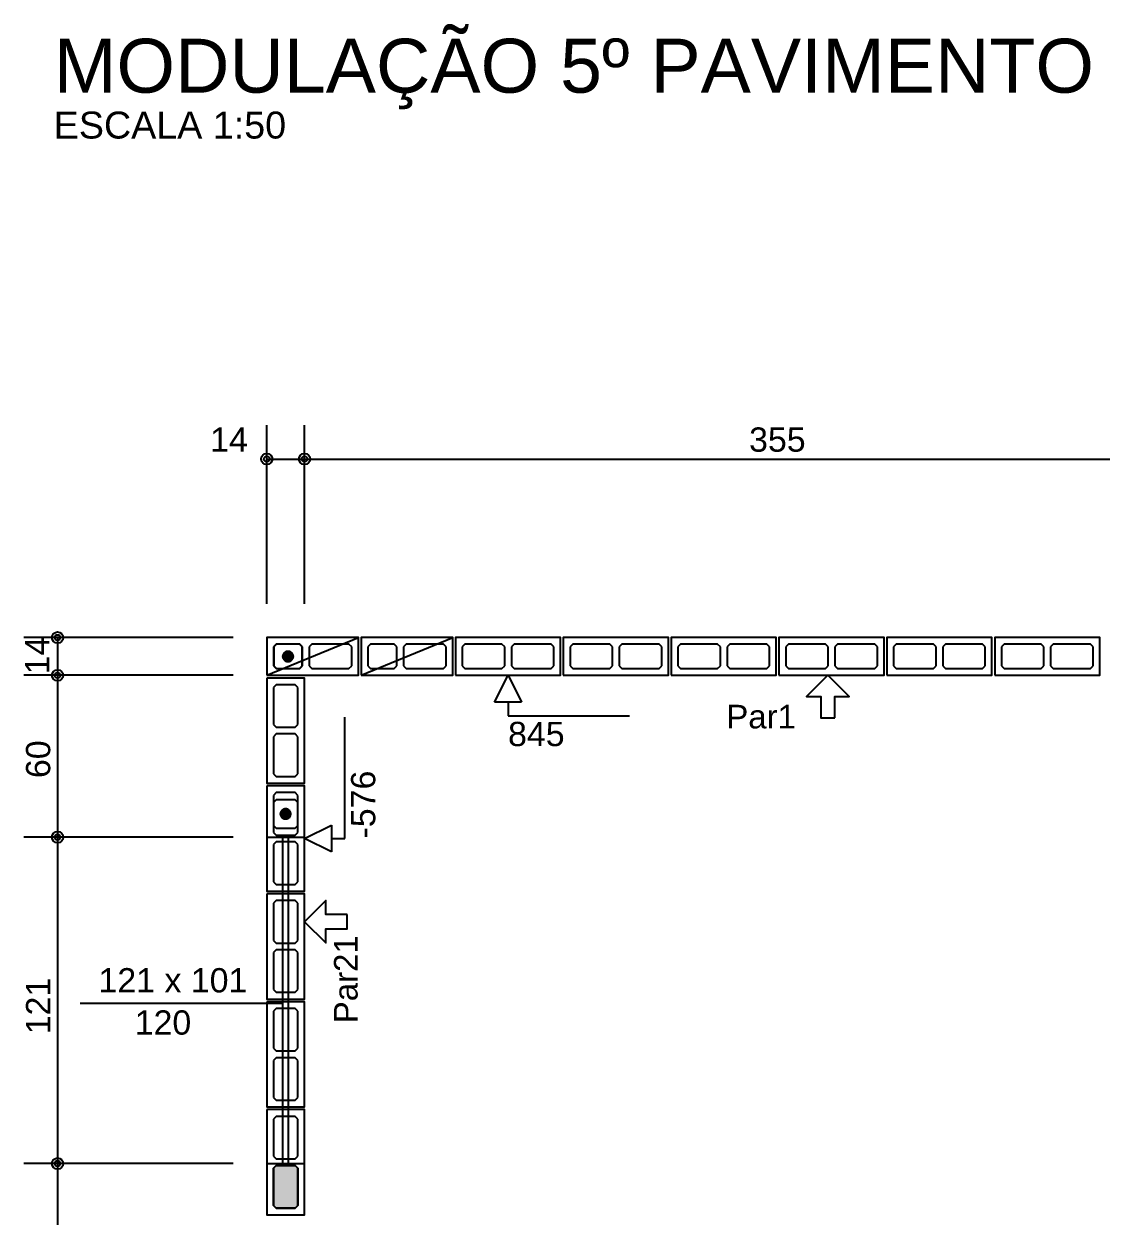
# Model space of a CAD drawing. Extents: x 0 to 119, y 0 to 84.
# Drawn here: x 12.64 to 20.63, y 65.63 to 74.47 of the extents above; entities that cross this region are included whole.
import ezdxf

# ---------------------------------------------------------------- set-up
doc = ezdxf.new("R2010")
doc.units = 0
doc.header["$MEASUREMENT"] = 0
doc.linetypes.add('ESTILO_TQS_0003', pattern=[1.5, 0.5, -0.4, 0.1, -0.5])
doc.linetypes.add('ESTILO_TQS_0005', pattern=[0.4, 0.3, -0.1])
for name, color, linetype in [('18', 6, 'CONTINUOUS'), ('20', 1, 'CONTINUOUS'), ('27', 250, 'CONTINUOUS'), ('3', 7, 'CONTINUOUS'), ('35', 255, 'CONTINUOUS'), ('9', 8, 'CONTINUOUS')]:
    doc.layers.add(name, color=color, linetype=linetype)
doc.styles.add('TQS_ARIAL', font='arial.ttf')

msp = doc.modelspace()

# ---------------------------------------------------------------- linework, layer by layer
at = {"layer": '18', "color": 6, "linetype": 'Continuous'}
for p, q in [((15.0178, 68.43), (15.0178, 69.33)), ((14.7178, 68.43), (14.9178, 68.53)), ((14.9178, 68.53), (14.9178, 68.33)), ((14.9178, 68.33), (14.7178, 68.43)), ((14.9178, 68.43), (15.0178, 68.43))]:
    msp.add_line(p, q, dxfattribs=at)
at = {"layer": '20', "color": 1, "linetype": 'Continuous'}
for p, q in [((16.1278, 69.44), (16.2278, 69.64)), ((16.2278, 69.64), (16.3278, 69.44)), ((16.3278, 69.44), (16.1278, 69.44)), ((16.2278, 69.44), (16.2278, 69.34)), ((16.2278, 69.34), (17.1278, 69.34))]:
    msp.add_line(p, q, dxfattribs=at)
at = {"layer": '27', "color": 250, "linetype": 'ESTILO_TQS_0005'}
for points in [[(14.4878, 69.71), (14.5078, 69.69), (14.6828, 69.69), (14.7028, 69.71), (14.7028, 69.85), (14.6828, 69.87), (14.5078, 69.87), (14.4878, 69.85), (14.4878, 69.71)], [(14.7528, 69.71), (14.7728, 69.69), (15.0478, 69.69), (15.0678, 69.71), (15.0678, 69.85), (15.0478, 69.87), (14.7728, 69.87), (14.7528, 69.85), (14.7528, 69.71)], [(15.1878, 69.71), (15.2078, 69.69), (15.3828, 69.69), (15.4028, 69.71), (15.4028, 69.85), (15.3828, 69.87), (15.2078, 69.87), (15.1878, 69.85), (15.1878, 69.71)], [(15.4528, 69.71), (15.4728, 69.69), (15.7478, 69.69), (15.7678, 69.71), (15.7678, 69.85), (15.7478, 69.87), (15.4728, 69.87), (15.4528, 69.85), (15.4528, 69.71)], [(15.8878, 69.71), (15.9078, 69.69), (16.1828, 69.69), (16.2028, 69.71), (16.2028, 69.85), (16.1828, 69.87), (15.9078, 69.87), (15.8878, 69.85), (15.8878, 69.71)], [(16.2528, 69.71), (16.2728, 69.69), (16.5478, 69.69), (16.5678, 69.71), (16.5678, 69.85), (16.5478, 69.87), (16.2728, 69.87), (16.2528, 69.85), (16.2528, 69.71)], [(16.6878, 69.71), (16.7078, 69.69), (16.9828, 69.69), (17.0028, 69.71), (17.0028, 69.85), (16.9828, 69.87), (16.7078, 69.87), (16.6878, 69.85), (16.6878, 69.71)], [(17.0528, 69.71), (17.0728, 69.69), (17.3478, 69.69), (17.3678, 69.71), (17.3678, 69.85), (17.3478, 69.87), (17.0728, 69.87), (17.0528, 69.85), (17.0528, 69.71)], [(17.4878, 69.71), (17.5078, 69.69), (17.7828, 69.69), (17.8028, 69.71), (17.8028, 69.85), (17.7828, 69.87), (17.5078, 69.87), (17.4878, 69.85), (17.4878, 69.71)], [(17.8528, 69.71), (17.8728, 69.69), (18.1478, 69.69), (18.1678, 69.71), (18.1678, 69.85), (18.1478, 69.87), (17.8728, 69.87), (17.8528, 69.85), (17.8528, 69.71)], [(18.2878, 69.71), (18.3078, 69.69), (18.5828, 69.69), (18.6028, 69.71), (18.6028, 69.85), (18.5828, 69.87), (18.3078, 69.87), (18.2878, 69.85), (18.2878, 69.71)], [(18.6528, 69.71), (18.6728, 69.69), (18.9478, 69.69), (18.9678, 69.71), (18.9678, 69.85), (18.9478, 69.87), (18.6728, 69.87), (18.6528, 69.85), (18.6528, 69.71)], [(19.0878, 69.71), (19.1078, 69.69), (19.3828, 69.69), (19.4028, 69.71), (19.4028, 69.85), (19.3828, 69.87), (19.1078, 69.87), (19.0878, 69.85), (19.0878, 69.71)], [(19.4528, 69.71), (19.4728, 69.69), (19.7478, 69.69), (19.7678, 69.71), (19.7678, 69.85), (19.7478, 69.87), (19.4728, 69.87), (19.4528, 69.85), (19.4528, 69.71)], [(19.8878, 69.71), (19.9078, 69.69), (20.1828, 69.69), (20.2028, 69.71), (20.2028, 69.85), (20.1828, 69.87), (19.9078, 69.87), (19.8878, 69.85), (19.8878, 69.71)], [(20.2528, 69.71), (20.2728, 69.69), (20.5478, 69.69), (20.5678, 69.71), (20.5678, 69.85), (20.5478, 69.87), (20.2728, 69.87), (20.2528, 69.85), (20.2528, 69.71)], [(14.5078, 69.57), (14.4878, 69.55), (14.4878, 69.275), (14.5078, 69.255), (14.6478, 69.255), (14.6678, 69.275), (14.6678, 69.55), (14.6478, 69.57), (14.5078, 69.57)], [(14.5078, 69.205), (14.4878, 69.185), (14.4878, 68.91), (14.5078, 68.89), (14.6478, 68.89), (14.6678, 68.91), (14.6678, 69.185), (14.6478, 69.205), (14.5078, 69.205)], [(14.5078, 68.77), (14.4878, 68.75), (14.4878, 68.475), (14.5078, 68.455), (14.6478, 68.455), (14.6678, 68.475), (14.6678, 68.75), (14.6478, 68.77), (14.5078, 68.77)], [(14.5078, 68.405), (14.4878, 68.385), (14.4878, 68.11), (14.5078, 68.09), (14.6478, 68.09), (14.6678, 68.11), (14.6678, 68.385), (14.6478, 68.405), (14.5078, 68.405)], [(14.5078, 67.97), (14.4878, 67.95), (14.4878, 67.675), (14.5078, 67.655), (14.6478, 67.655), (14.6678, 67.675), (14.6678, 67.95), (14.6478, 67.97), (14.5078, 67.97)], [(14.5078, 67.605), (14.4878, 67.585), (14.4878, 67.31), (14.5078, 67.29), (14.6478, 67.29), (14.6678, 67.31), (14.6678, 67.585), (14.6478, 67.605), (14.5078, 67.605)], [(14.5078, 67.17), (14.4878, 67.15), (14.4878, 66.875), (14.5078, 66.855), (14.6478, 66.855), (14.6678, 66.875), (14.6678, 67.15), (14.6478, 67.17), (14.5078, 67.17)], [(14.5078, 66.805), (14.4878, 66.785), (14.4878, 66.51), (14.5078, 66.49), (14.6478, 66.49), (14.6678, 66.51), (14.6678, 66.785), (14.6478, 66.805), (14.5078, 66.805)], [(14.5078, 66.37), (14.4878, 66.35), (14.4878, 66.075), (14.5078, 66.055), (14.6478, 66.055), (14.6678, 66.075), (14.6678, 66.35), (14.6478, 66.37), (14.5078, 66.37)], [(14.5078, 66.005), (14.4878, 65.985), (14.4878, 65.71), (14.5078, 65.69), (14.6478, 65.69), (14.6678, 65.71), (14.6678, 65.985), (14.6478, 66.005), (14.5078, 66.005)]]:
    msp.add_lwpolyline(points, dxfattribs=at)
at = {"layer": '3', "color": 7, "linetype": 'Continuous'}
for p, q in [((14.4378, 69.64), (15.1178, 69.92)), ((14.5103, 69.87), (14.4903, 69.85)), ((14.4903, 69.85), (14.4903, 69.71)), ((14.6803, 69.87), (14.5103, 69.87)), ((14.7003, 69.85), (14.6803, 69.87)), ((14.7003, 69.71), (14.7003, 69.85)), ((15.1378, 69.64), (15.8178, 69.92)), ((14.4903, 69.71), (14.5103, 69.69)), ((14.5103, 69.69), (14.6803, 69.69)), ((14.6803, 69.69), (14.7003, 69.71)), ((14.5078, 68.7175), (14.4878, 68.6975)), ((14.4878, 68.6975), (14.4878, 68.5275)), ((14.6478, 68.7175), (14.5078, 68.7175)), ((14.6678, 68.6975), (14.6478, 68.7175)), ((14.6678, 68.5275), (14.6678, 68.6975)), ((14.4878, 68.5275), (14.5078, 68.5075)), ((14.6478, 68.5075), (14.6678, 68.5275)), ((14.4378, 68.44), (14.7178, 68.44)), ((14.5078, 68.5075), (14.6478, 68.5075)), ((14.557799, 66.02), (14.557799, 68.44)), ((14.597799, 66.02), (14.597799, 68.44)), ((13.05411, 67.21), (14.557799, 67.21)), ((14.557799, 66.02), (14.557799, 67.24)), ((14.597799, 66.02), (14.597799, 67.24)), ((14.437799, 66.02), (14.717799, 66.02))]:
    msp.add_line(p, q, dxfattribs=at)
for points in [[(14.4378, 69.64), (15.1178, 69.64), (15.1178, 69.92), (14.4378, 69.92), (14.4378, 69.64)], [(15.1378, 69.64), (15.8178, 69.64), (15.8178, 69.92), (15.1378, 69.92), (15.1378, 69.64)], [(15.8378, 69.64), (16.6178, 69.64), (16.6178, 69.92), (15.8378, 69.92), (15.8378, 69.64)], [(16.6378, 69.64), (17.4178, 69.64), (17.4178, 69.92), (16.6378, 69.92), (16.6378, 69.64)], [(17.4378, 69.64), (18.2178, 69.64), (18.2178, 69.92), (17.4378, 69.92), (17.4378, 69.64)], [(18.2378, 69.64), (19.0178, 69.64), (19.0178, 69.92), (18.2378, 69.92), (18.2378, 69.64)], [(19.0378, 69.64), (19.8178, 69.64), (19.8178, 69.92), (19.0378, 69.92), (19.0378, 69.64)], [(19.8378, 69.64), (20.6178, 69.64), (20.6178, 69.92), (19.8378, 69.92), (19.8378, 69.64)], [(14.5959, 69.78), (14.595897, 69.779939), (14.595888, 69.779879), (14.595872, 69.77982), (14.595851, 69.779763), (14.595825, 69.779709), (14.595792, 69.779657), (14.595755, 69.779609), (14.595713, 69.779565), (14.595667, 69.779526), (14.595617, 69.779491), (14.595564, 69.779461), (14.595508, 69.779437), (14.59545, 69.779419), (14.595391, 69.779407), (14.59533, 69.779401), (14.59527, 69.779401), (14.595209, 69.779407), (14.59515, 69.779419), (14.595092, 69.779437), (14.595036, 69.779461), (14.594983, 69.779491), (14.594933, 69.779526), (14.594887, 69.779565), (14.594845, 69.779609), (14.594808, 69.779657), (14.594775, 69.779709), (14.594749, 69.779763), (14.594728, 69.77982), (14.594712, 69.779879), (14.594703, 69.779939), (14.5947, 69.78), (14.6331, 69.78), (14.632906, 69.783824), (14.632326, 69.787609), (14.631366, 69.791316), (14.630037, 69.794907), (14.62835, 69.798344), (14.626325, 69.801594), (14.623981, 69.804622), (14.621343, 69.807397), (14.618438, 69.809891), (14.615295, 69.812079), (14.611947, 69.813937), (14.608428, 69.815447), (14.604775, 69.816593), (14.601024, 69.817364), (14.597215, 69.817751), (14.593385, 69.817751), (14.589576, 69.817364), (14.585825, 69.816593), (14.582172, 69.815447), (14.578653, 69.813937), (14.575305, 69.812079), (14.572162, 69.809891), (14.569257, 69.807397), (14.566619, 69.804622), (14.564275, 69.801594), (14.56225, 69.798344), (14.560563, 69.794907), (14.559234, 69.791316), (14.558274, 69.787609), (14.557694, 69.783824), (14.5575, 69.78), (14.5959, 69.78)], [(14.5947, 69.78), (14.594703, 69.780061), (14.594712, 69.780121), (14.594728, 69.78018), (14.594749, 69.780237), (14.594775, 69.780291), (14.594808, 69.780343), (14.594845, 69.780391), (14.594887, 69.780435), (14.594933, 69.780474), (14.594983, 69.780509), (14.595036, 69.780539), (14.595092, 69.780563), (14.59515, 69.780581), (14.595209, 69.780593), (14.59527, 69.780599), (14.59533, 69.780599), (14.595391, 69.780593), (14.59545, 69.780581), (14.595508, 69.780563), (14.595564, 69.780539), (14.595617, 69.780509), (14.595667, 69.780474), (14.595713, 69.780435), (14.595755, 69.780391), (14.595792, 69.780343), (14.595825, 69.780291), (14.595851, 69.780237), (14.595872, 69.78018), (14.595888, 69.780121), (14.595897, 69.780061), (14.5959, 69.78), (14.5575, 69.78), (14.557694, 69.776176), (14.558274, 69.772391), (14.559234, 69.768684), (14.560563, 69.765093), (14.56225, 69.761656), (14.564275, 69.758406), (14.566619, 69.755378), (14.569257, 69.752603), (14.572162, 69.750109), (14.575305, 69.747921), (14.578653, 69.746063), (14.582172, 69.744553), (14.585825, 69.743407), (14.589576, 69.742636), (14.593385, 69.742249), (14.597215, 69.742249), (14.601024, 69.742636), (14.604775, 69.743407), (14.608428, 69.744553), (14.611947, 69.746063), (14.615295, 69.747921), (14.618438, 69.750109), (14.621343, 69.752603), (14.623981, 69.755378), (14.626325, 69.758406), (14.62835, 69.761656), (14.630037, 69.765093), (14.631366, 69.768684), (14.632326, 69.772391), (14.632906, 69.776176), (14.6331, 69.78), (14.5947, 69.78)], [(14.4378, 69.62), (14.4378, 68.84), (14.7178, 68.84), (14.7178, 69.62), (14.4378, 69.62)], [(18.652759, 69.324053), (18.652759, 69.482026), (18.758075, 69.482026), (18.600101, 69.64), (18.442128, 69.482026), (18.547443, 69.482026), (18.547443, 69.324053), (18.652759, 69.324053)], [(14.4378, 68.82), (14.4378, 68.04), (14.7178, 68.04), (14.7178, 68.82), (14.4378, 68.82)], [(14.5778, 68.6131), (14.577861, 68.613097), (14.577921, 68.613088), (14.57798, 68.613072), (14.578037, 68.613051), (14.578091, 68.613025), (14.578143, 68.612992), (14.578191, 68.612955), (14.578235, 68.612913), (14.578274, 68.612867), (14.578309, 68.612817), (14.578339, 68.612764), (14.578363, 68.612708), (14.578381, 68.61265), (14.578393, 68.612591), (14.578399, 68.61253), (14.578399, 68.61247), (14.578393, 68.612409), (14.578381, 68.61235), (14.578363, 68.612292), (14.578339, 68.612236), (14.578309, 68.612183), (14.578274, 68.612133), (14.578235, 68.612087), (14.578191, 68.612045), (14.578143, 68.612008), (14.578091, 68.611975), (14.578037, 68.611949), (14.57798, 68.611928), (14.577921, 68.611912), (14.577861, 68.611903), (14.5778, 68.6119), (14.5778, 68.6503), (14.573976, 68.650106), (14.570191, 68.649526), (14.566484, 68.648566), (14.562893, 68.647237), (14.559456, 68.64555), (14.556206, 68.643525), (14.553178, 68.641181), (14.550403, 68.638543), (14.547909, 68.635638), (14.545721, 68.632495), (14.543863, 68.629147), (14.542353, 68.625628), (14.541207, 68.621975), (14.540436, 68.618224), (14.540049, 68.614415), (14.540049, 68.610585), (14.540436, 68.606776), (14.541207, 68.603025), (14.542353, 68.599372), (14.543863, 68.595853), (14.545721, 68.592505), (14.547909, 68.589362), (14.550403, 68.586457), (14.553178, 68.583819), (14.556206, 68.581475), (14.559456, 68.57945), (14.562893, 68.577763), (14.566484, 68.576434), (14.570191, 68.575474), (14.573976, 68.574894), (14.5778, 68.5747), (14.5778, 68.6131)], [(14.5778, 68.6119), (14.577739, 68.611903), (14.577679, 68.611912), (14.57762, 68.611928), (14.577563, 68.611949), (14.577509, 68.611975), (14.577457, 68.612008), (14.577409, 68.612045), (14.577365, 68.612087), (14.577326, 68.612133), (14.577291, 68.612183), (14.577261, 68.612236), (14.577237, 68.612292), (14.577219, 68.61235), (14.577207, 68.612409), (14.577201, 68.61247), (14.577201, 68.61253), (14.577207, 68.612591), (14.577219, 68.61265), (14.577237, 68.612708), (14.577261, 68.612764), (14.577291, 68.612817), (14.577326, 68.612867), (14.577365, 68.612913), (14.577409, 68.612955), (14.577457, 68.612992), (14.577509, 68.613025), (14.577563, 68.613051), (14.57762, 68.613072), (14.577679, 68.613088), (14.577739, 68.613097), (14.5778, 68.6131), (14.5778, 68.5747), (14.581624, 68.574894), (14.585409, 68.575474), (14.589116, 68.576434), (14.592707, 68.577763), (14.596144, 68.57945), (14.599394, 68.581475), (14.602422, 68.583819), (14.605197, 68.586457), (14.607691, 68.589362), (14.609879, 68.592505), (14.611737, 68.595853), (14.613247, 68.599372), (14.614393, 68.603025), (14.615164, 68.606776), (14.615551, 68.610585), (14.615551, 68.614415), (14.615164, 68.618224), (14.614393, 68.621975), (14.613247, 68.625628), (14.611737, 68.629147), (14.609879, 68.632495), (14.607691, 68.635638), (14.605197, 68.638543), (14.602422, 68.641181), (14.599394, 68.643525), (14.596144, 68.64555), (14.592707, 68.647237), (14.589116, 68.648566), (14.585409, 68.649526), (14.581624, 68.650106), (14.5778, 68.6503), (14.5778, 68.6119)], [(14.4378, 68.02), (14.4378, 67.24), (14.7178, 67.24), (14.7178, 68.02), (14.4378, 68.02)], [(15.033747, 67.865929), (14.875774, 67.865929), (14.875774, 67.971245), (14.7178, 67.813272), (14.875774, 67.655298), (14.875774, 67.760614), (15.033747, 67.760614), (15.033747, 67.865929)], [(14.4378, 67.22), (14.4378, 66.44), (14.7178, 66.44), (14.7178, 67.22), (14.4378, 67.22)], [(14.4378, 66.42), (14.4378, 65.64), (14.7178, 65.64), (14.7178, 66.42), (14.4378, 66.42)]]:
    msp.add_lwpolyline(points, dxfattribs=at)
for centre in [(14.5953, 69.78), (14.5778, 68.6125)]:
    msp.add_circle(centre, 0.0372, dxfattribs=at)
for points in [[(14.595667, 69.779526), (14.557694, 69.783824), (14.5575, 69.78)], [(14.594933, 69.780474), (14.5575, 69.78), (14.557694, 69.776176)], [(14.595667, 69.779526), (14.558274, 69.787609), (14.557694, 69.783824)], [(14.594933, 69.780474), (14.557694, 69.776176), (14.558274, 69.772391)], [(14.595667, 69.779526), (14.559234, 69.791316), (14.558274, 69.787609)], [(14.594933, 69.780474), (14.558274, 69.772391), (14.559234, 69.768684)], [(14.595667, 69.779526), (14.560563, 69.794907), (14.559234, 69.791316)], [(14.594933, 69.780474), (14.559234, 69.768684), (14.560563, 69.765093)], [(14.595667, 69.779526), (14.56225, 69.798344), (14.560563, 69.794907)], [(14.594933, 69.780474), (14.560563, 69.765093), (14.56225, 69.761656)], [(14.595667, 69.779526), (14.564275, 69.801594), (14.56225, 69.798344)], [(14.594933, 69.780474), (14.56225, 69.761656), (14.564275, 69.758406)], [(14.595667, 69.779526), (14.566619, 69.804622), (14.564275, 69.801594)], [(14.594933, 69.780474), (14.564275, 69.758406), (14.566619, 69.755378)], [(14.595667, 69.779526), (14.569257, 69.807397), (14.566619, 69.804622)], [(14.594933, 69.780474), (14.566619, 69.755378), (14.569257, 69.752603)], [(14.595667, 69.779526), (14.572162, 69.809891), (14.569257, 69.807397)], [(14.594933, 69.780474), (14.569257, 69.752603), (14.572162, 69.750109)], [(14.595667, 69.779526), (14.575305, 69.812079), (14.572162, 69.809891)], [(14.594933, 69.780474), (14.572162, 69.750109), (14.575305, 69.747921)], [(14.595667, 69.779526), (14.578653, 69.813937), (14.575305, 69.812079)], [(14.594933, 69.780474), (14.575305, 69.747921), (14.578653, 69.746063)], [(14.595667, 69.779526), (14.582172, 69.815447), (14.578653, 69.813937)], [(14.594933, 69.780474), (14.578653, 69.746063), (14.582172, 69.744553)], [(14.595667, 69.779526), (14.585825, 69.816593), (14.582172, 69.815447)], [(14.594933, 69.780474), (14.582172, 69.744553), (14.585825, 69.743407)], [(14.595667, 69.779526), (14.589576, 69.817364), (14.585825, 69.816593)], [(14.594933, 69.780474), (14.585825, 69.743407), (14.589576, 69.742636)], [(14.595667, 69.779526), (14.593385, 69.817751), (14.589576, 69.817364)], [(14.594933, 69.780474), (14.589576, 69.742636), (14.593385, 69.742249)], [(14.595667, 69.779526), (14.597215, 69.817751), (14.593385, 69.817751)], [(14.594933, 69.780474), (14.593385, 69.742249), (14.597215, 69.742249)], [(14.594933, 69.780474), (14.594728, 69.78018), (14.5947, 69.78)], [(14.594933, 69.780474), (14.5947, 69.78), (14.5947, 69.78)], [(14.594933, 69.780474), (14.5947, 69.78), (14.5947, 69.78)], [(14.594933, 69.780474), (14.5947, 69.78), (14.5947, 69.78)], [(14.594933, 69.780474), (14.5947, 69.78), (14.5947, 69.78)], [(14.594933, 69.780474), (14.5947, 69.78), (14.5947, 69.78)], [(14.594933, 69.780474), (14.5947, 69.78), (14.5947, 69.78)], [(14.594933, 69.780474), (14.5947, 69.78), (14.5947, 69.78)], [(14.594933, 69.780474), (14.5947, 69.78), (14.5947, 69.78)], [(14.594933, 69.780474), (14.5947, 69.78), (14.5947, 69.78)], [(14.594933, 69.780474), (14.5947, 69.78), (14.5947, 69.78)], [(14.594933, 69.780474), (14.5947, 69.78), (14.5947, 69.78)], [(14.594933, 69.780474), (14.5947, 69.78), (14.5947, 69.78)], [(14.594933, 69.780474), (14.5947, 69.78), (14.5947, 69.78)], [(14.594933, 69.780474), (14.5947, 69.78), (14.5947, 69.78)], [(14.594933, 69.780474), (14.5947, 69.78), (14.5947, 69.78)], [(14.594933, 69.780474), (14.5947, 69.78), (14.5947, 69.78)], [(14.594933, 69.780474), (14.5947, 69.78), (14.5947, 69.78)], [(14.594933, 69.780474), (14.5947, 69.78), (14.5947, 69.78)], [(14.594933, 69.780474), (14.5947, 69.78), (14.5947, 69.78)], [(14.594933, 69.780474), (14.5947, 69.78), (14.5947, 69.78)], [(14.594933, 69.780474), (14.5947, 69.78), (14.5947, 69.78)], [(14.594933, 69.780474), (14.5947, 69.78), (14.5947, 69.78)], [(14.594933, 69.780474), (14.594775, 69.780291), (14.594728, 69.78018)], [(14.594933, 69.780474), (14.594808, 69.780343), (14.594775, 69.780291)], [(14.594933, 69.780474), (14.594845, 69.780391), (14.594808, 69.780343)], [(14.594933, 69.780474), (14.594887, 69.780435), (14.594845, 69.780391)], [(14.594933, 69.780474), (14.594933, 69.780474), (14.594887, 69.780435)], [(14.594933, 69.780474), (14.594887, 69.780435), (14.594887, 69.780435)], [(14.6331, 69.78), (14.594933, 69.780474), (14.597215, 69.742249)], [(14.594933, 69.780474), (14.594933, 69.780474), (14.594933, 69.780474)], [(14.6331, 69.78), (14.597215, 69.817751), (14.595667, 69.779526)], [(14.5959, 69.78), (14.595667, 69.779526), (14.595667, 69.779526)], [(14.5959, 69.78), (14.595667, 69.779526), (14.595667, 69.779526)], [(14.5959, 69.78), (14.595667, 69.779526), (14.595713, 69.779565)], [(14.5959, 69.78), (14.595713, 69.779565), (14.595713, 69.779565)], [(14.5959, 69.78), (14.595713, 69.779565), (14.595755, 69.779609)], [(14.5959, 69.78), (14.595755, 69.779609), (14.595792, 69.779657)], [(14.5959, 69.78), (14.595792, 69.779657), (14.595825, 69.779709)], [(14.5959, 69.78), (14.595825, 69.779709), (14.595872, 69.77982)], [(14.5959, 69.78), (14.595872, 69.77982), (14.5959, 69.78)], [(14.5959, 69.78), (14.5959, 69.78), (14.5959, 69.78)], [(14.5959, 69.78), (14.5959, 69.78), (14.5959, 69.78)], [(14.5959, 69.78), (14.5959, 69.78), (14.5959, 69.78)], [(14.5959, 69.78), (14.5959, 69.78), (14.5959, 69.78)], [(14.5959, 69.78), (14.5959, 69.78), (14.5959, 69.78)], [(14.5959, 69.78), (14.5959, 69.78), (14.5959, 69.78)], [(14.5959, 69.78), (14.5959, 69.78), (14.5959, 69.78)], [(14.5959, 69.78), (14.5959, 69.78), (14.5959, 69.78)], [(14.5959, 69.78), (14.5959, 69.78), (14.5959, 69.78)], [(14.5959, 69.78), (14.5959, 69.78), (14.5959, 69.78)], [(14.5959, 69.78), (14.5959, 69.78), (14.5959, 69.78)], [(14.5959, 69.78), (14.5959, 69.78), (14.5959, 69.78)], [(14.5959, 69.78), (14.5959, 69.78), (14.5959, 69.78)], [(14.5959, 69.78), (14.5959, 69.78), (14.5959, 69.78)], [(14.5959, 69.78), (14.5959, 69.78), (14.5959, 69.78)], [(14.5959, 69.78), (14.5959, 69.78), (14.5959, 69.78)], [(14.5959, 69.78), (14.5959, 69.78), (14.5959, 69.78)], [(14.5959, 69.78), (14.5959, 69.78), (14.5959, 69.78)], [(14.5959, 69.78), (14.5959, 69.78), (14.5959, 69.78)], [(14.5959, 69.78), (14.5959, 69.78), (14.5959, 69.78)], [(14.5959, 69.78), (14.5959, 69.78), (14.5959, 69.78)], [(14.6331, 69.78), (14.601024, 69.817364), (14.597215, 69.817751)], [(14.6331, 69.78), (14.597215, 69.742249), (14.601024, 69.742636)], [(14.6331, 69.78), (14.604775, 69.816593), (14.601024, 69.817364)], [(14.6331, 69.78), (14.601024, 69.742636), (14.604775, 69.743407)], [(14.6331, 69.78), (14.608428, 69.815447), (14.604775, 69.816593)], [(14.6331, 69.78), (14.604775, 69.743407), (14.608428, 69.744553)], [(14.6331, 69.78), (14.611947, 69.813937), (14.608428, 69.815447)], [(14.6331, 69.78), (14.608428, 69.744553), (14.611947, 69.746063)], [(14.6331, 69.78), (14.615295, 69.812079), (14.611947, 69.813937)], [(14.6331, 69.78), (14.611947, 69.746063), (14.615295, 69.747921)], [(14.6331, 69.78), (14.618438, 69.809891), (14.615295, 69.812079)], [(14.6331, 69.78), (14.615295, 69.747921), (14.618438, 69.750109)], [(14.6331, 69.78), (14.621343, 69.807397), (14.618438, 69.809891)], [(14.6331, 69.78), (14.618438, 69.750109), (14.621343, 69.752603)], [(14.6331, 69.78), (14.623981, 69.804622), (14.621343, 69.807397)], [(14.6331, 69.78), (14.621343, 69.752603), (14.623981, 69.755378)], [(14.6331, 69.78), (14.626325, 69.801594), (14.623981, 69.804622)], [(14.6331, 69.78), (14.623981, 69.755378), (14.626325, 69.758406)], [(14.6331, 69.78), (14.62835, 69.798344), (14.626325, 69.801594)], [(14.6331, 69.78), (14.626325, 69.758406), (14.62835, 69.761656)], [(14.6331, 69.78), (14.630037, 69.794907), (14.62835, 69.798344)], [(14.6331, 69.78), (14.62835, 69.761656), (14.630037, 69.765093)], [(14.6331, 69.78), (14.631366, 69.791316), (14.630037, 69.794907)], [(14.6331, 69.78), (14.630037, 69.765093), (14.631366, 69.768684)], [(14.6331, 69.78), (14.632326, 69.787609), (14.631366, 69.791316)], [(14.6331, 69.78), (14.631366, 69.768684), (14.632326, 69.772391)], [(14.6331, 69.78), (14.632906, 69.783824), (14.632326, 69.787609)], [(14.6331, 69.78), (14.632326, 69.772391), (14.632906, 69.776176)], [(14.540049, 68.614415), (14.540049, 68.610585), (14.540436, 68.618224)], [(14.540049, 68.610585), (14.540436, 68.606776), (14.540436, 68.618224)], [(14.540436, 68.618224), (14.540436, 68.606776), (14.541207, 68.621975)], [(14.540436, 68.606776), (14.541207, 68.603025), (14.541207, 68.621975)], [(14.541207, 68.621975), (14.541207, 68.603025), (14.542353, 68.625628)], [(14.541207, 68.603025), (14.542353, 68.599372), (14.542353, 68.625628)], [(14.542353, 68.625628), (14.542353, 68.599372), (14.543863, 68.629147)], [(14.542353, 68.599372), (14.543863, 68.595853), (14.543863, 68.629147)], [(14.543863, 68.629147), (14.543863, 68.595853), (14.545721, 68.632495)], [(14.543863, 68.595853), (14.545721, 68.592505), (14.545721, 68.632495)], [(14.545721, 68.632495), (14.545721, 68.592505), (14.547909, 68.635638)], [(14.545721, 68.592505), (14.547909, 68.589362), (14.547909, 68.635638)], [(14.547909, 68.635638), (14.547909, 68.589362), (14.550403, 68.638543)], [(14.547909, 68.589362), (14.550403, 68.586457), (14.550403, 68.638543)], [(14.550403, 68.638543), (14.550403, 68.586457), (14.553178, 68.641181)], [(14.550403, 68.586457), (14.553178, 68.583819), (14.553178, 68.641181)], [(14.553178, 68.641181), (14.553178, 68.583819), (14.556206, 68.643525)], [(14.553178, 68.583819), (14.556206, 68.581475), (14.556206, 68.643525)], [(14.556206, 68.643525), (14.556206, 68.581475), (14.559456, 68.64555)], [(14.556206, 68.581475), (14.559456, 68.57945), (14.559456, 68.64555)], [(14.559456, 68.64555), (14.559456, 68.57945), (14.562893, 68.647237)], [(14.559456, 68.57945), (14.562893, 68.577763), (14.562893, 68.647237)], [(14.562893, 68.647237), (14.562893, 68.577763), (14.566484, 68.648566)], [(14.562893, 68.577763), (14.566484, 68.576434), (14.566484, 68.648566)], [(14.566484, 68.648566), (14.566484, 68.576434), (14.570191, 68.649526)], [(14.566484, 68.576434), (14.570191, 68.575474), (14.570191, 68.649526)], [(14.573976, 68.574894), (14.573976, 68.650106), (14.570191, 68.575474)], [(14.570191, 68.649526), (14.570191, 68.575474), (14.573976, 68.650106)], [(14.573976, 68.574894), (14.5778, 68.6131), (14.5778, 68.6503)], [(14.573976, 68.574894), (14.5778, 68.6503), (14.573976, 68.650106)], [(14.573976, 68.574894), (14.5778, 68.5747), (14.5778, 68.6131)], [(14.577365, 68.612087), (14.5778, 68.6119), (14.577326, 68.612133)], [(14.5778, 68.6119), (14.5778, 68.6119), (14.577326, 68.612133)], [(14.577326, 68.612133), (14.5778, 68.6119), (14.577326, 68.612133)], [(14.5778, 68.6119), (14.5778, 68.6119), (14.577326, 68.612133)], [(14.577326, 68.612133), (14.5778, 68.6119), (14.577326, 68.612133)], [(14.5778, 68.6119), (14.5778, 68.6119), (14.577326, 68.612133)], [(14.577409, 68.612045), (14.5778, 68.6119), (14.577365, 68.612087)], [(14.5778, 68.6119), (14.5778, 68.6119), (14.577365, 68.612087)], [(14.577365, 68.612087), (14.5778, 68.6119), (14.577365, 68.612087)], [(14.5778, 68.6119), (14.5778, 68.6119), (14.577365, 68.612087)], [(14.577457, 68.612008), (14.5778, 68.6119), (14.577409, 68.612045)], [(14.5778, 68.6119), (14.5778, 68.6119), (14.577409, 68.612045)], [(14.577509, 68.611975), (14.5778, 68.6119), (14.577457, 68.612008)], [(14.5778, 68.6119), (14.5778, 68.6119), (14.577457, 68.612008)], [(14.57762, 68.611928), (14.5778, 68.6119), (14.577509, 68.611975)], [(14.5778, 68.6119), (14.5778, 68.6119), (14.577509, 68.611975)], [(14.5778, 68.6119), (14.5778, 68.6119), (14.57762, 68.611928)], [(14.5778, 68.6119), (14.5778, 68.6119), (14.57762, 68.611928)], [(14.5778, 68.6119), (14.581624, 68.650106), (14.5778, 68.6503)], [(14.5778, 68.6119), (14.5778, 68.5747), (14.581624, 68.650106)], [(14.5778, 68.5747), (14.581624, 68.574894), (14.581624, 68.650106)], [(14.5778, 68.6131), (14.578274, 68.612867), (14.5778, 68.6131)], [(14.578274, 68.612867), (14.578274, 68.612867), (14.5778, 68.6131)], [(14.5778, 68.6131), (14.578274, 68.612867), (14.5778, 68.6131)], [(14.578274, 68.612867), (14.578274, 68.612867), (14.5778, 68.6131)], [(14.5778, 68.6131), (14.578274, 68.612867), (14.5778, 68.6131)], [(14.578274, 68.612867), (14.578235, 68.612913), (14.5778, 68.6131)], [(14.5778, 68.6131), (14.578235, 68.612913), (14.5778, 68.6131)], [(14.578235, 68.612913), (14.578235, 68.612913), (14.5778, 68.6131)], [(14.5778, 68.6131), (14.578235, 68.612913), (14.5778, 68.6131)], [(14.578235, 68.612913), (14.578191, 68.612955), (14.5778, 68.6131)], [(14.5778, 68.6131), (14.578191, 68.612955), (14.5778, 68.6131)], [(14.578191, 68.612955), (14.578143, 68.612992), (14.5778, 68.6131)], [(14.5778, 68.6131), (14.578143, 68.612992), (14.5778, 68.6131)], [(14.578143, 68.612992), (14.578091, 68.613025), (14.5778, 68.6131)], [(14.5778, 68.6131), (14.578091, 68.613025), (14.5778, 68.6131)], [(14.578091, 68.613025), (14.57798, 68.613072), (14.5778, 68.6131)], [(14.5778, 68.6131), (14.57798, 68.613072), (14.5778, 68.6131)], [(14.57798, 68.613072), (14.5778, 68.6131), (14.5778, 68.6131)], [(14.5778, 68.6131), (14.5778, 68.6131), (14.5778, 68.6131)], [(14.5778, 68.6131), (14.5778, 68.6131), (14.5778, 68.6131)], [(14.5778, 68.6131), (14.5778, 68.6131), (14.5778, 68.6131)], [(14.5778, 68.6131), (14.5778, 68.6131), (14.5778, 68.6131)], [(14.5778, 68.6131), (14.5778, 68.6131), (14.5778, 68.6131)], [(14.5778, 68.6131), (14.5778, 68.6131), (14.5778, 68.6131)], [(14.5778, 68.6131), (14.5778, 68.6131), (14.5778, 68.6131)], [(14.5778, 68.6131), (14.5778, 68.6131), (14.5778, 68.6131)], [(14.5778, 68.6131), (14.5778, 68.6131), (14.5778, 68.6131)], [(14.5778, 68.6131), (14.5778, 68.6131), (14.5778, 68.6131)], [(14.5778, 68.6131), (14.5778, 68.6131), (14.5778, 68.6131)], [(14.5778, 68.6131), (14.5778, 68.6131), (14.5778, 68.6131)], [(14.5778, 68.6119), (14.5778, 68.6119), (14.5778, 68.6119)], [(14.5778, 68.6119), (14.5778, 68.6119), (14.5778, 68.6119)], [(14.5778, 68.6119), (14.5778, 68.6119), (14.5778, 68.6119)], [(14.5778, 68.6119), (14.5778, 68.6119), (14.5778, 68.6119)], [(14.5778, 68.6119), (14.5778, 68.6119), (14.5778, 68.6119)], [(14.5778, 68.6119), (14.5778, 68.6119), (14.5778, 68.6119)], [(14.5778, 68.6119), (14.5778, 68.6119), (14.5778, 68.6119)], [(14.5778, 68.6119), (14.5778, 68.6119), (14.5778, 68.6119)], [(14.5778, 68.6119), (14.5778, 68.6119), (14.5778, 68.6119)], [(14.5778, 68.6119), (14.5778, 68.6119), (14.5778, 68.6119)], [(14.5778, 68.6119), (14.5778, 68.6119), (14.5778, 68.6119)], [(14.5778, 68.6119), (14.5778, 68.6119), (14.5778, 68.6119)], [(14.581624, 68.650106), (14.581624, 68.574894), (14.585409, 68.649526)], [(14.581624, 68.574894), (14.585409, 68.575474), (14.585409, 68.649526)], [(14.585409, 68.649526), (14.585409, 68.575474), (14.589116, 68.648566)], [(14.585409, 68.575474), (14.589116, 68.576434), (14.589116, 68.648566)], [(14.589116, 68.648566), (14.589116, 68.576434), (14.592707, 68.647237)], [(14.589116, 68.576434), (14.592707, 68.577763), (14.592707, 68.647237)], [(14.592707, 68.647237), (14.592707, 68.577763), (14.596144, 68.64555)], [(14.592707, 68.577763), (14.596144, 68.57945), (14.596144, 68.64555)], [(14.596144, 68.64555), (14.596144, 68.57945), (14.599394, 68.643525)], [(14.596144, 68.57945), (14.599394, 68.581475), (14.599394, 68.643525)], [(14.599394, 68.643525), (14.599394, 68.581475), (14.602422, 68.641181)], [(14.599394, 68.581475), (14.602422, 68.583819), (14.602422, 68.641181)], [(14.602422, 68.641181), (14.602422, 68.583819), (14.605197, 68.638543)], [(14.602422, 68.583819), (14.605197, 68.586457), (14.605197, 68.638543)], [(14.605197, 68.638543), (14.605197, 68.586457), (14.607691, 68.635638)], [(14.605197, 68.586457), (14.607691, 68.589362), (14.607691, 68.635638)], [(14.607691, 68.635638), (14.607691, 68.589362), (14.609879, 68.632495)], [(14.607691, 68.589362), (14.609879, 68.592505), (14.609879, 68.632495)], [(14.609879, 68.632495), (14.609879, 68.592505), (14.611737, 68.629147)], [(14.609879, 68.592505), (14.611737, 68.595853), (14.611737, 68.629147)], [(14.611737, 68.629147), (14.611737, 68.595853), (14.613247, 68.625628)], [(14.611737, 68.595853), (14.613247, 68.599372), (14.613247, 68.625628)], [(14.613247, 68.625628), (14.613247, 68.599372), (14.614393, 68.621975)], [(14.613247, 68.599372), (14.614393, 68.603025), (14.614393, 68.621975)], [(14.614393, 68.621975), (14.614393, 68.603025), (14.615164, 68.618224)], [(14.614393, 68.603025), (14.615164, 68.606776), (14.615164, 68.618224)], [(14.615164, 68.618224), (14.615164, 68.606776), (14.615551, 68.614415)], [(14.615164, 68.606776), (14.615551, 68.610585), (14.615551, 68.614415)]]:
    msp.add_solid(points, dxfattribs=at)
at = {"layer": '35', "color": 255, "linetype": 'Continuous'}
for p, q in [((14.4378, 70.17), (14.4378, 71.493813)), ((14.7178, 70.17), (14.7178, 71.493813)), ((14.7178, 70.17), (14.7178, 71.493813)), ((14.4378, 71.243813), (14.7178, 71.243813)), ((14.7178, 71.243813), (21.8178, 71.243813)), ((14.1878, 69.92), (12.6356, 69.92)), ((12.8856, 69.92), (12.8856, 69.64)), ((14.4378, 69.92), (14.4378, 69.92)), ((14.4378, 69.92), (14.4378, 69.92)), ((14.7178, 69.92), (14.7178, 69.92)), ((14.7178, 69.92), (14.7178, 69.92)), ((14.1878, 69.64), (12.6356, 69.64)), ((14.1878, 69.64), (12.6356, 69.64)), ((12.8856, 69.64), (12.8856, 68.44)), ((14.4378, 69.64), (14.4378, 69.64)), ((14.4378, 69.64), (14.4378, 69.64)), ((14.1878, 68.44), (12.6356, 68.44)), ((14.1878, 68.44), (12.6356, 68.44)), ((12.8856, 68.44), (12.8856, 66.02)), ((14.4378, 68.44), (14.4378, 68.44)), ((14.4378, 68.44), (14.4378, 68.44)), ((14.187799, 66.02), (12.6356, 66.02)), ((14.187799, 66.02), (12.6356, 66.02)), ((12.8856, 66.02), (12.8856, 64.54)), ((14.437799, 66.02), (14.437799, 66.02)), ((14.437799, 66.02), (14.437799, 66.02))]:
    msp.add_line(p, q, dxfattribs=at)
for centre, radius in [((14.4378, 71.243813), 0.041625), ((14.4378, 71.243813), 0.02075), ((14.7178, 71.243813), 0.041625), ((14.7178, 71.243813), 0.041625), ((14.7178, 71.243813), 0.02075), ((14.7178, 71.243813), 0.02075), ((12.8856, 69.92), 0.041625), ((12.8856, 69.92), 0.02075), ((12.8856, 69.64), 0.041625), ((12.8856, 69.64), 0.041625), ((12.8856, 69.64), 0.02075), ((12.8856, 69.64), 0.02075), ((12.8856, 68.44), 0.041625), ((12.8856, 68.44), 0.041625), ((12.8856, 68.44), 0.02075), ((12.8856, 68.44), 0.02075), ((12.8856, 66.02), 0.041625), ((12.8856, 66.02), 0.041625), ((12.8856, 66.02), 0.02075), ((12.8856, 66.02), 0.02075)]:
    msp.add_circle(centre, radius, dxfattribs=at)
at = {"layer": '9', "color": 8, "linetype": 'Continuous'}
msp.add_lwpolyline([(14.6478, 66.005), (14.6678, 65.985), (14.6678, 65.71), (14.6478, 65.69), (14.5078, 65.69), (14.4878, 65.71), (14.4878, 65.985), (14.5078, 66.005), (14.6478, 66.005)], dxfattribs=at)
for points in [[(14.6478, 66.005), (14.5078, 65.69), (14.4878, 65.71)], [(14.6478, 66.005), (14.4878, 65.71), (14.4878, 65.985)], [(14.6478, 66.005), (14.4878, 65.985), (14.5078, 66.005)], [(14.6478, 66.005), (14.6478, 65.69), (14.5078, 65.69)], [(14.6478, 66.005), (14.5078, 66.005), (14.6478, 66.005)], [(14.6478, 66.005), (14.6678, 65.985), (14.6678, 65.71)], [(14.6478, 66.005), (14.6678, 65.71), (14.6478, 65.69)]]:
    msp.add_solid(points, dxfattribs=at)

# ---------------------------------------------------------------- texts
at = {"layer": '18', "color": 6, "linetype": 'ESTILO_TQS_0003', "style": 'TQS_ARIAL'}
msp.add_text('-576', height=0.18, rotation=90, dxfattribs=at).set_placement((15.2428, 68.43))
at = {"layer": '20', "color": 1, "linetype": 'ESTILO_TQS_0003', "style": 'TQS_ARIAL'}
msp.add_text('845', height=0.18, dxfattribs=at).set_placement((16.2278, 69.115))
at = {"layer": '3', "color": 7, "linetype": 'Continuous', "style": 'TQS_ARIAL'}
for s, height, p in [('MODULAÇÃO 5º PAVIMENTO', 0.4, (12.857406, 73.959819)), ('ESCALA 1:50', 0.2, (12.857406, 73.619819)), ('Par1', 0.175, (17.847239, 69.24625)), ('121 x 101', 0.18, (13.189637, 67.288817)), ('120', 0.18, (13.458058, 66.975826))]:
    msp.add_text(s, height=height, dxfattribs=at).set_placement(p)
msp.add_text('Par21', height=0.175, rotation=90, dxfattribs=at).set_placement((15.11155, 67.060409))
at = {"layer": '35', "color": 255, "linetype": 'Continuous', "style": 'TQS_ARIAL'}
for s, p in [('14', (14.0178, 71.297813)), ('355', (18.0158, 71.297813))]:
    msp.add_text(s, height=0.18, dxfattribs=at).set_placement(p)
for s, p in [('14', (12.825366, 69.646692)), ('60', (12.8316, 68.878)), ('121', (12.8316, 66.978))]:
    msp.add_text(s, height=0.18, rotation=90, dxfattribs=at).set_placement(p)

doc.saveas('drawing.dxf')
